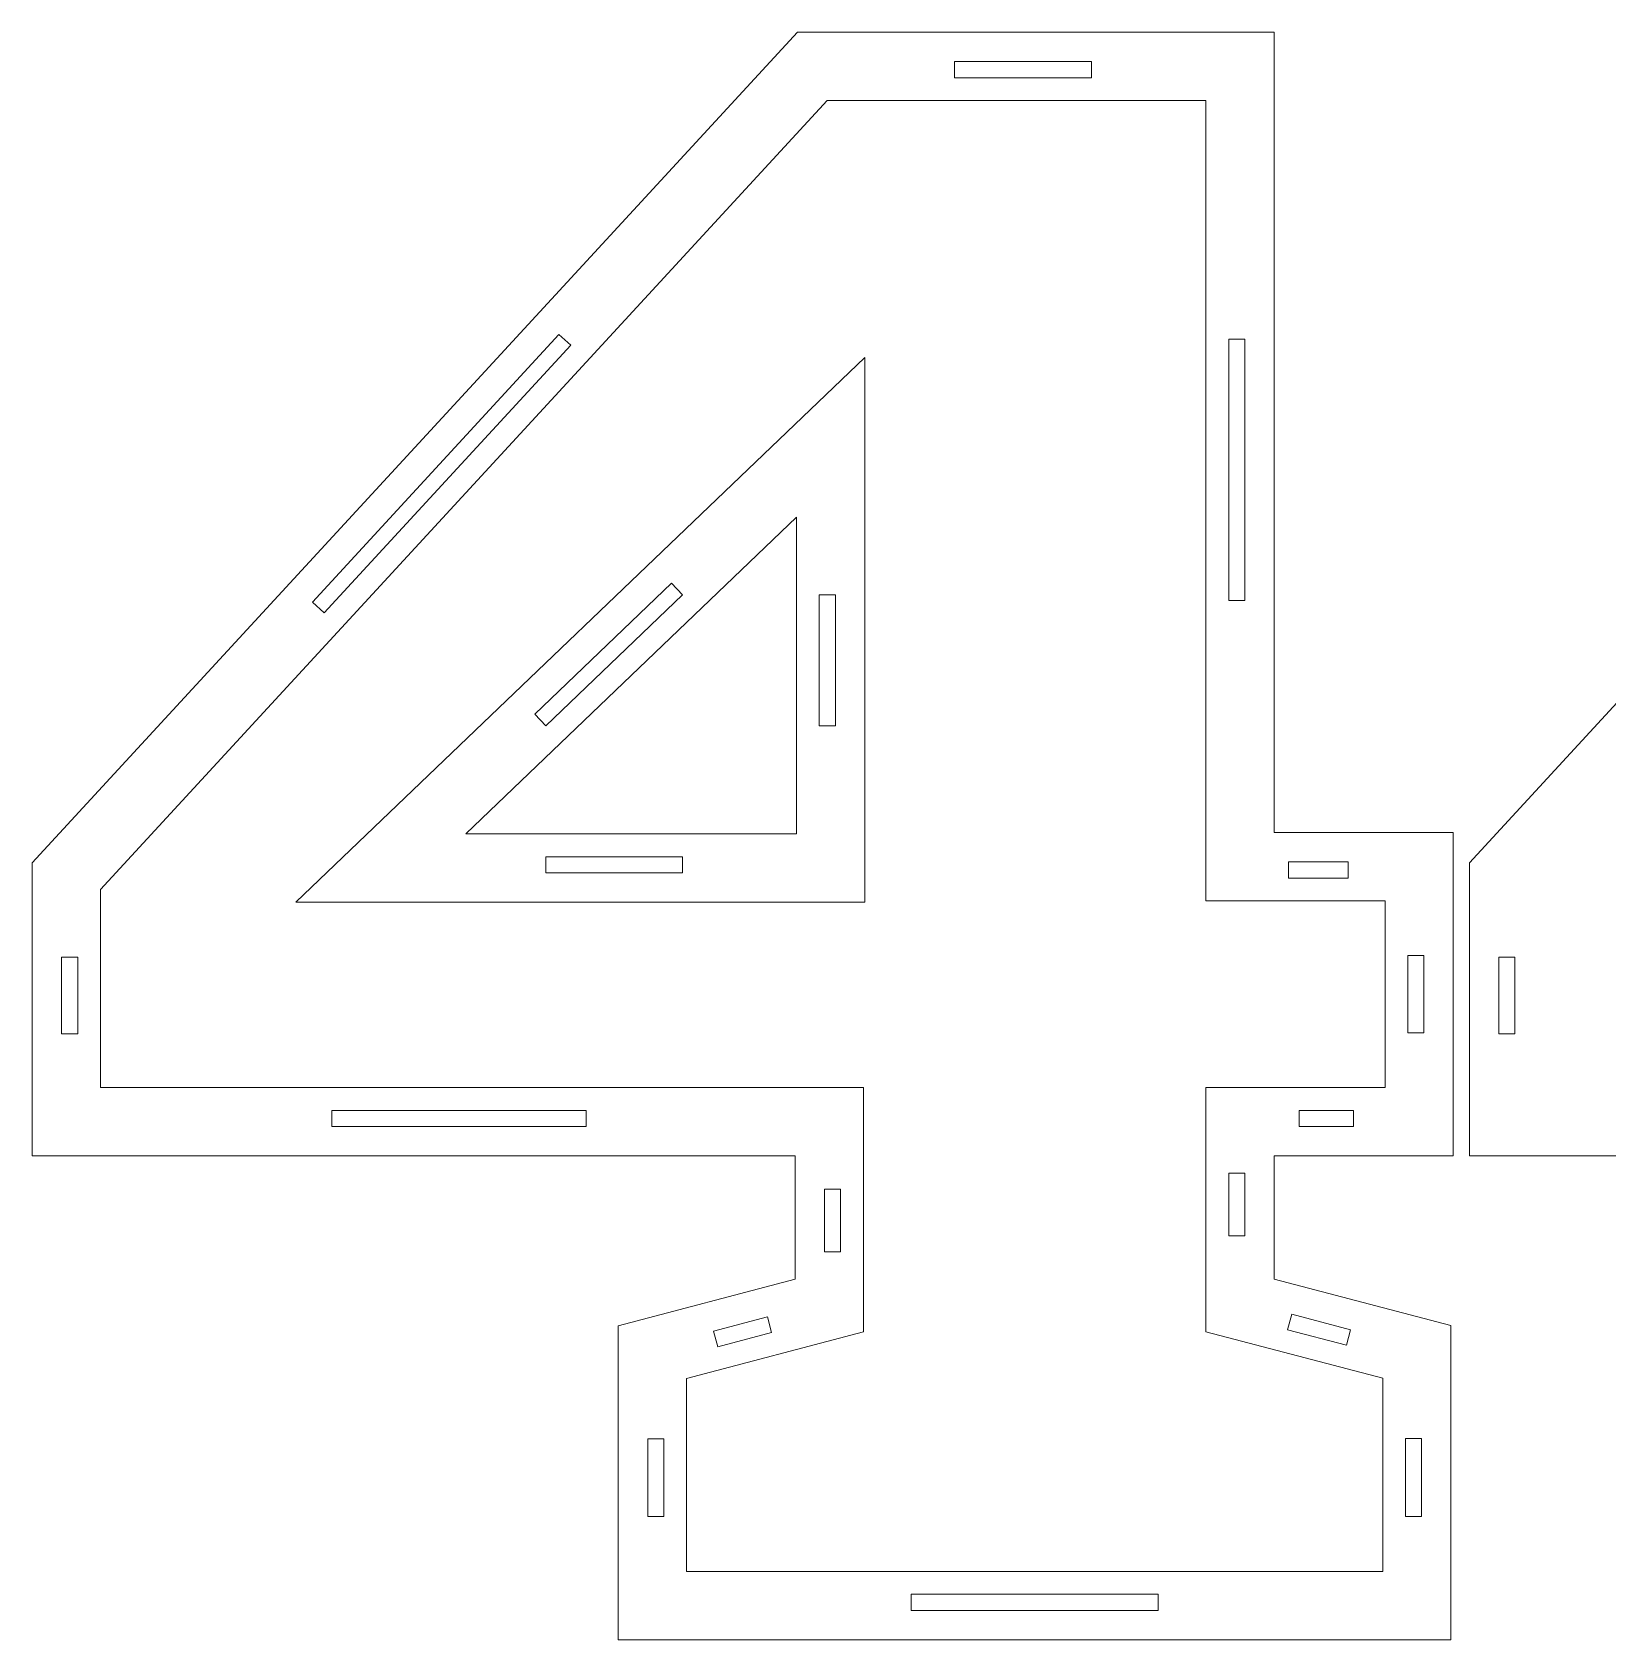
# Model space of a CAD drawing. Header units: centimetres. Extents: x -191 to 212, y -234 to 239.
# Drawn here: x -162.55 to -133.18, y -219.26 to -189.31 of the extents above; entities that cross this region are included whole.
import ezdxf

# ---------------------------------------------------------------- set-up
doc = ezdxf.new("R2010")
doc.units = ezdxf.units.CM
doc.header["$MEASUREMENT"] = 0
doc.layers.add('Capa 1', color=7, linetype='Continuous')

msp = doc.modelspace()

# ---------------------------------------------------------------- linework, layer by layer
at = {"layer": 'Capa 1', "color": 240, "lineweight": 9}
for points, knots in [([(-139.39668, -204.22116), (-139.39668, -204.22116), (-136.05855, -204.22116), (-136.05855, -204.22116), (-136.05855, -204.22116), (-136.05855, -210.24712), (-136.05855, -210.24712), (-136.05855, -210.24712), (-139.39668, -210.24712), (-139.39668, -210.24712), (-139.39668, -210.24712), (-139.39668, -212.54479), (-139.39668, -212.54479), (-139.39668, -212.54479), (-136.10191, -213.40934), (-136.10191, -213.40934), (-136.10191, -213.40934), (-136.10191, -219.2644), (-136.10191, -219.2644), (-136.10191, -219.2644), (-151.62202, -219.2644), (-151.62202, -219.2644), (-151.62202, -219.2644), (-151.62202, -213.41184), (-151.62202, -213.41184), (-151.62202, -213.41184), (-148.32725, -212.54479), (-148.32725, -212.54479), (-148.32725, -212.54479), (-148.32725, -210.24712), (-148.32725, -210.24712), (-148.32725, -210.24712), (-162.54679, -210.24712), (-162.54679, -210.24712), (-162.54679, -210.24712), (-162.54679, -204.78474), (-162.54679, -204.78474), (-162.54679, -204.78474), (-148.2839, -189.30798), (-148.2839, -189.30798), (-148.2839, -189.30798), (-139.39668, -189.30798), (-139.39668, -189.30798), (-139.39668, -189.30798), (-139.39668, -204.22116), (-139.39668, -204.22116)], [0, 0, 0, 0, 0.06666667, 0.06666667, 0.06666667, 0.13333333, 0.13333333, 0.13333333, 0.2, 0.2, 0.2, 0.26666667, 0.26666667, 0.26666667, 0.33333333, 0.33333333, 0.33333333, 0.4, 0.4, 0.4, 0.46666667, 0.46666667, 0.46666667, 0.53333333, 0.53333333, 0.53333333, 0.6, 0.6, 0.6, 0.66666667, 0.66666667, 0.66666667, 0.73333333, 0.73333333, 0.73333333, 0.8, 0.8, 0.8, 0.86666667, 0.86666667, 0.86666667, 0.93333333, 0.93333333, 0.93333333, 1, 1, 1, 1]), ([(-112.60844, -204.22116), (-112.60844, -204.22116), (-109.27031, -204.22116), (-109.27031, -204.22116), (-109.27031, -204.22116), (-109.27031, -210.24712), (-109.27031, -210.24712), (-109.27031, -210.24712), (-112.60844, -210.24712), (-112.60844, -210.24712), (-112.60844, -210.24712), (-112.60844, -212.54479), (-112.60844, -212.54479), (-112.60844, -212.54479), (-109.31367, -213.40934), (-109.31367, -213.40934), (-109.31367, -213.40934), (-109.31367, -219.2644), (-109.31367, -219.2644), (-109.31367, -219.2644), (-124.83378, -219.2644), (-124.83378, -219.2644), (-124.83378, -219.2644), (-124.83378, -213.41184), (-124.83378, -213.41184), (-124.83378, -213.41184), (-121.53901, -212.54479), (-121.53901, -212.54479), (-121.53901, -212.54479), (-121.53901, -210.24712), (-121.53901, -210.24712), (-121.53901, -210.24712), (-135.75855, -210.24712), (-135.75855, -210.24712), (-135.75855, -210.24712), (-135.75855, -204.78474), (-135.75855, -204.78474), (-135.75855, -204.78474), (-121.49566, -189.30798), (-121.49566, -189.30798), (-121.49566, -189.30798), (-112.60844, -189.30798), (-112.60844, -189.30798), (-112.60844, -189.30798), (-112.60844, -204.22116), (-112.60844, -204.22116)], [0, 0, 0, 0, 0.06666667, 0.06666667, 0.06666667, 0.13333333, 0.13333333, 0.13333333, 0.2, 0.2, 0.2, 0.26666667, 0.26666667, 0.26666667, 0.33333333, 0.33333333, 0.33333333, 0.4, 0.4, 0.4, 0.46666667, 0.46666667, 0.46666667, 0.53333333, 0.53333333, 0.53333333, 0.6, 0.6, 0.6, 0.66666667, 0.66666667, 0.66666667, 0.73333333, 0.73333333, 0.73333333, 0.8, 0.8, 0.8, 0.86666667, 0.86666667, 0.86666667, 0.93333333, 0.93333333, 0.93333333, 1, 1, 1, 1]), ([(-145.35638, -190.15651), (-145.35638, -190.15651), (-142.8008, -190.15651), (-142.8008, -190.15651), (-142.8008, -190.15651), (-142.8008, -189.85651), (-142.8008, -189.85651), (-142.8008, -189.85651), (-145.35638, -189.85651), (-145.35638, -189.85651), (-145.35638, -189.85651), (-145.35638, -190.15651), (-145.35638, -190.15651)], [0, 0, 0, 0, 0.25, 0.25, 0.25, 0.5, 0.5, 0.5, 0.75, 0.75, 0.75, 1, 1, 1, 1]), ([(-140.66947, -190.58077), (-140.66947, -190.58077), (-147.72601, -190.58077), (-147.72601, -190.58077), (-147.72601, -190.58077), (-161.274, -205.28178), (-161.274, -205.28178), (-161.274, -205.28178), (-161.274, -208.97433), (-161.274, -208.97433), (-161.274, -208.97433), (-147.05446, -208.97433), (-147.05446, -208.97433), (-147.05446, -208.97433), (-147.05446, -213.52597), (-147.05446, -213.52597), (-147.05446, -213.52597), (-150.34923, -214.39302), (-150.34923, -214.39302), (-150.34923, -214.39302), (-150.34923, -217.99161), (-150.34923, -217.99161), (-150.34923, -217.99161), (-137.3747, -217.99161), (-137.3747, -217.99161), (-137.3747, -217.99161), (-137.3747, -214.39124), (-137.3747, -214.39124), (-137.3747, -214.39124), (-140.66947, -213.52669), (-140.66947, -213.52669), (-140.66947, -213.52669), (-140.66947, -208.97433), (-140.66947, -208.97433), (-140.66947, -208.97433), (-137.33134, -208.97433), (-137.33134, -208.97433), (-137.33134, -208.97433), (-137.33134, -205.49395), (-137.33134, -205.49395), (-137.33134, -205.49395), (-140.66947, -205.49395), (-140.66947, -205.49395), (-140.66947, -205.49395), (-140.66947, -190.58077), (-140.66947, -190.58077)], [0, 0, 0, 0, 0.06666667, 0.06666667, 0.06666667, 0.13333333, 0.13333333, 0.13333333, 0.2, 0.2, 0.2, 0.26666667, 0.26666667, 0.26666667, 0.33333333, 0.33333333, 0.33333333, 0.4, 0.4, 0.4, 0.46666667, 0.46666667, 0.46666667, 0.53333333, 0.53333333, 0.53333333, 0.6, 0.6, 0.6, 0.66666667, 0.66666667, 0.66666667, 0.73333333, 0.73333333, 0.73333333, 0.8, 0.8, 0.8, 0.86666667, 0.86666667, 0.86666667, 0.93333333, 0.93333333, 0.93333333, 1, 1, 1, 1]), ([(-157.10283, -200.12957), (-157.10283, -200.12957), (-152.5074, -195.14304), (-152.5074, -195.14304), (-152.5074, -195.14304), (-152.72801, -194.93974), (-152.72801, -194.93974), (-152.72801, -194.93974), (-157.32344, -199.92627), (-157.32344, -199.92627), (-157.32344, -199.92627), (-157.10283, -200.12957), (-157.10283, -200.12957)], [0, 0, 0, 0, 0.25, 0.25, 0.25, 0.5, 0.5, 0.5, 0.75, 0.75, 0.75, 1, 1, 1, 1]), ([(-140.24521, -195.02757), (-140.24521, -195.02757), (-140.24521, -199.89863), (-140.24521, -199.89863), (-140.24521, -199.89863), (-139.94521, -199.89863), (-139.94521, -199.89863), (-139.94521, -199.89863), (-139.94521, -195.02757), (-139.94521, -195.02757), (-139.94521, -195.02757), (-140.24521, -195.02757), (-140.24521, -195.02757)], [0, 0, 0, 0, 0.25, 0.25, 0.25, 0.5, 0.5, 0.5, 0.75, 0.75, 0.75, 1, 1, 1, 1]), ([(-147.02725, -205.52116), (-147.02725, -205.52116), (-157.63487, -205.52116), (-157.63487, -205.52116), (-157.63487, -205.52116), (-147.02725, -195.36815), (-147.02725, -195.36815), (-147.02725, -195.36815), (-147.02725, -205.52116), (-147.02725, -205.52116)], [0, 0, 0, 0, 0.33333333, 0.33333333, 0.33333333, 0.66666667, 0.66666667, 0.66666667, 1, 1, 1, 1]), ([(-148.30004, -204.24837), (-148.30004, -204.24837), (-148.30004, -198.34824), (-148.30004, -198.34824), (-148.30004, -198.34824), (-154.46435, -204.24837), (-154.46435, -204.24837), (-154.46435, -204.24837), (-148.30004, -204.24837), (-148.30004, -204.24837)], [0, 0, 0, 0, 0.33333333, 0.33333333, 0.33333333, 0.66666667, 0.66666667, 0.66666667, 1, 1, 1, 1]), ([(-152.97271, -202.23338), (-152.97271, -202.23338), (-150.42425, -199.79413), (-150.42425, -199.79413), (-150.42425, -199.79413), (-150.63168, -199.5774), (-150.63168, -199.5774), (-150.63168, -199.5774), (-153.18015, -202.01665), (-153.18015, -202.01665), (-153.18015, -202.01665), (-152.97271, -202.23338), (-152.97271, -202.23338)], [0, 0, 0, 0, 0.25, 0.25, 0.25, 0.5, 0.5, 0.5, 0.75, 0.75, 0.75, 1, 1, 1, 1]), ([(-147.87578, -199.79413), (-147.87578, -199.79413), (-147.87578, -202.23338), (-147.87578, -202.23338), (-147.87578, -202.23338), (-147.57578, -202.23338), (-147.57578, -202.23338), (-147.57578, -202.23338), (-147.57578, -199.79413), (-147.57578, -199.79413), (-147.57578, -199.79413), (-147.87578, -199.79413), (-147.87578, -199.79413)], [0, 0, 0, 0, 0.25, 0.25, 0.25, 0.5, 0.5, 0.5, 0.75, 0.75, 0.75, 1, 1, 1, 1]), ([(-150.42425, -204.67263), (-150.42425, -204.67263), (-152.97271, -204.67263), (-152.97271, -204.67263), (-152.97271, -204.67263), (-152.97271, -204.97263), (-152.97271, -204.97263), (-152.97271, -204.97263), (-150.42425, -204.97263), (-150.42425, -204.97263), (-150.42425, -204.97263), (-150.42425, -204.67263), (-150.42425, -204.67263)], [0, 0, 0, 0, 0.25, 0.25, 0.25, 0.5, 0.5, 0.5, 0.75, 0.75, 0.75, 1, 1, 1, 1]), ([(-139.1325, -205.06969), (-139.1325, -205.06969), (-138.01979, -205.06969), (-138.01979, -205.06969), (-138.01979, -205.06969), (-138.01979, -204.76969), (-138.01979, -204.76969), (-138.01979, -204.76969), (-139.1325, -204.76969), (-139.1325, -204.76969), (-139.1325, -204.76969), (-139.1325, -205.06969), (-139.1325, -205.06969)], [0, 0, 0, 0, 0.25, 0.25, 0.25, 0.5, 0.5, 0.5, 0.75, 0.75, 0.75, 1, 1, 1, 1]), ([(-161.69826, -207.97109), (-161.69826, -207.97109), (-161.69826, -206.5436), (-161.69826, -206.5436), (-161.69826, -206.5436), (-161.99826, -206.5436), (-161.99826, -206.5436), (-161.99826, -206.5436), (-161.99826, -207.97109), (-161.99826, -207.97109), (-161.99826, -207.97109), (-161.69826, -207.97109), (-161.69826, -207.97109)], [0, 0, 0, 0, 0.25, 0.25, 0.25, 0.5, 0.5, 0.5, 0.75, 0.75, 0.75, 1, 1, 1, 1]), ([(-136.90708, -206.51266), (-136.90708, -206.51266), (-136.90708, -207.95562), (-136.90708, -207.95562), (-136.90708, -207.95562), (-136.60708, -207.95562), (-136.60708, -207.95562), (-136.60708, -207.95562), (-136.60708, -206.51266), (-136.60708, -206.51266), (-136.60708, -206.51266), (-136.90708, -206.51266), (-136.90708, -206.51266)], [0, 0, 0, 0, 0.25, 0.25, 0.25, 0.5, 0.5, 0.5, 0.75, 0.75, 0.75, 1, 1, 1, 1]), ([(-134.91002, -207.97109), (-134.91002, -207.97109), (-134.91002, -206.5436), (-134.91002, -206.5436), (-134.91002, -206.5436), (-135.21002, -206.5436), (-135.21002, -206.5436), (-135.21002, -206.5436), (-135.21002, -207.97109), (-135.21002, -207.97109), (-135.21002, -207.97109), (-134.91002, -207.97109), (-134.91002, -207.97109)], [0, 0, 0, 0, 0.25, 0.25, 0.25, 0.5, 0.5, 0.5, 0.75, 0.75, 0.75, 1, 1, 1, 1]), ([(-152.21857, -209.39859), (-152.21857, -209.39859), (-156.95841, -209.39859), (-156.95841, -209.39859), (-156.95841, -209.39859), (-156.95841, -209.69859), (-156.95841, -209.69859), (-156.95841, -209.69859), (-152.21857, -209.69859), (-152.21857, -209.69859), (-152.21857, -209.69859), (-152.21857, -209.39859), (-152.21857, -209.39859)], [0, 0, 0, 0, 0.25, 0.25, 0.25, 0.5, 0.5, 0.5, 0.75, 0.75, 0.75, 1, 1, 1, 1]), ([(-137.91979, -209.39859), (-137.91979, -209.39859), (-138.9325, -209.39859), (-138.9325, -209.39859), (-138.9325, -209.39859), (-138.9325, -209.69859), (-138.9325, -209.69859), (-138.9325, -209.69859), (-137.91979, -209.69859), (-137.91979, -209.69859), (-137.91979, -209.69859), (-137.91979, -209.39859), (-137.91979, -209.39859)], [0, 0, 0, 0, 0.25, 0.25, 0.25, 0.5, 0.5, 0.5, 0.75, 0.75, 0.75, 1, 1, 1, 1]), ([(-140.24521, -210.5688), (-140.24521, -210.5688), (-140.24521, -211.73901), (-140.24521, -211.73901), (-140.24521, -211.73901), (-139.94521, -211.73901), (-139.94521, -211.73901), (-139.94521, -211.73901), (-139.94521, -210.5688), (-139.94521, -210.5688), (-139.94521, -210.5688), (-140.24521, -210.5688), (-140.24521, -210.5688)], [0, 0, 0, 0, 0.25, 0.25, 0.25, 0.5, 0.5, 0.5, 0.75, 0.75, 0.75, 1, 1, 1, 1]), ([(-147.47872, -212.03214), (-147.47872, -212.03214), (-147.47872, -210.86536), (-147.47872, -210.86536), (-147.47872, -210.86536), (-147.77872, -210.86536), (-147.77872, -210.86536), (-147.77872, -210.86536), (-147.77872, -212.03214), (-147.77872, -212.03214), (-147.77872, -212.03214), (-147.47872, -212.03214), (-147.47872, -212.03214)], [0, 0, 0, 0, 0.25, 0.25, 0.25, 0.5, 0.5, 0.5, 0.75, 0.75, 0.75, 1, 1, 1, 1]), ([(-149.76876, -213.80155), (-149.76876, -213.80155), (-148.76402, -213.53715), (-148.76402, -213.53715), (-148.76402, -213.53715), (-148.84037, -213.24703), (-148.84037, -213.24703), (-148.84037, -213.24703), (-149.8451, -213.51143), (-149.8451, -213.51143), (-149.8451, -213.51143), (-149.76876, -213.80155), (-149.76876, -213.80155)], [0, 0, 0, 0, 0.25, 0.25, 0.25, 0.5, 0.5, 0.5, 0.75, 0.75, 0.75, 1, 1, 1, 1]), ([(-139.14695, -213.48757), (-139.14695, -213.48757), (-138.0487, -213.77576), (-138.0487, -213.77576), (-138.0487, -213.77576), (-137.97255, -213.48558), (-137.97255, -213.48558), (-137.97255, -213.48558), (-139.07081, -213.1974), (-139.07081, -213.1974), (-139.07081, -213.1974), (-139.14695, -213.48757), (-139.14695, -213.48757)], [0, 0, 0, 0, 0.25, 0.25, 0.25, 0.5, 0.5, 0.5, 0.75, 0.75, 0.75, 1, 1, 1, 1]), ([(-150.77349, -216.9659), (-150.77349, -216.9659), (-150.77349, -215.51593), (-150.77349, -215.51593), (-150.77349, -215.51593), (-151.07349, -215.51593), (-151.07349, -215.51593), (-151.07349, -215.51593), (-151.07349, -216.9659), (-151.07349, -216.9659), (-151.07349, -216.9659), (-150.77349, -216.9659), (-150.77349, -216.9659)], [0, 0, 0, 0, 0.25, 0.25, 0.25, 0.5, 0.5, 0.5, 0.75, 0.75, 0.75, 1, 1, 1, 1]), ([(-136.95044, -215.51458), (-136.95044, -215.51458), (-136.95044, -216.96523), (-136.95044, -216.96523), (-136.95044, -216.96523), (-136.65044, -216.96523), (-136.65044, -216.96523), (-136.65044, -216.96523), (-136.65044, -215.51458), (-136.65044, -215.51458), (-136.65044, -215.51458), (-136.95044, -215.51458), (-136.95044, -215.51458)], [0, 0, 0, 0, 0.25, 0.25, 0.25, 0.5, 0.5, 0.5, 0.75, 0.75, 0.75, 1, 1, 1, 1]), ([(-141.55812, -218.41587), (-141.55812, -218.41587), (-146.16581, -218.41587), (-146.16581, -218.41587), (-146.16581, -218.41587), (-146.16581, -218.71587), (-146.16581, -218.71587), (-146.16581, -218.71587), (-141.55812, -218.71587), (-141.55812, -218.71587), (-141.55812, -218.71587), (-141.55812, -218.41587), (-141.55812, -218.41587)], [0, 0, 0, 0, 0.25, 0.25, 0.25, 0.5, 0.5, 0.5, 0.75, 0.75, 0.75, 1, 1, 1, 1])]:
    msp.add_open_spline(points, degree=3, knots=knots, dxfattribs=at)

doc.saveas('drawing.dxf')
